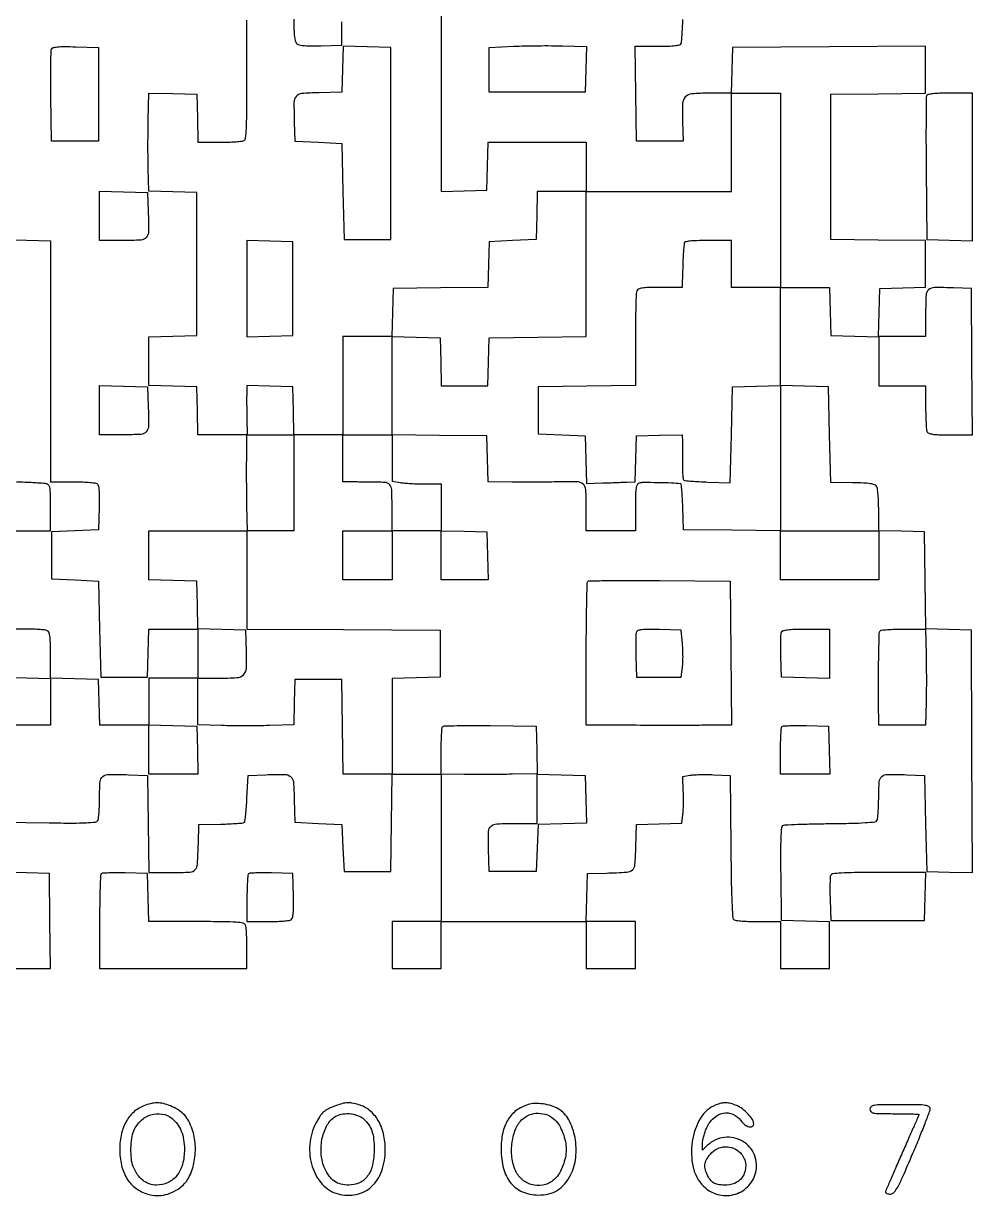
# Model space of a CAD drawing. Extents: x 179 to 1071, y 112 to 1107.
# Drawn here: x 646 to 1071, y 112 to 637 of the extents above; entities that cross this region are included whole.
import ezdxf

# ---------------------------------------------------------------- set-up
doc = ezdxf.new("R2010")
doc.units = 0

msp = doc.modelspace()

# ---------------------------------------------------------------- linework, layer by layer
for points in [[(833, 648.932337), (833, 605.431185), (833, 561.930034), (843.25, 562.215017), (853.5, 562.5), (853.783832, 573.25), (854.067663, 584), (876.033832, 584), (898, 584), (898, 573), (898, 562), (887.033832, 562), (876.067663, 562), (875.783832, 551.25), (875.5, 540.5), (865, 540), (854.5, 539.5), (854.215235, 529.269787), (853.930471, 519.039573), (832.715235, 518.769787), (811.5, 518.5), (811.216168, 507.75), (810.932337, 497), (799.966168, 497), (789, 497), (789, 475), (789, 453), (778.033832, 453), (767.067663, 453), (766.783832, 463.75), (766.5, 474.5), (756.25, 474.784983), (746, 475.069966), (745.892928, 471.284983, 0.006836), (745.864578, 469.344497, 0.002233), (745.874681, 466.482151, 0.002225), (745.914246, 463.303276, 0.002509), (745.981166, 460.25), (746.176475, 453), (735.122069, 453), (724.067663, 453), (723.783832, 463.75), (723.5, 474.5), (712.75, 474.783832), (702, 475.067663), (702, 486), (702, 496.932337), (712.75, 497.216168), (723.5, 497.5), (723.5, 529.5), (723.5, 561.5), (712.783492, 561.783492), (702.066984, 562.066984), (701.783492, 572.283492, -0.004755), (701.696755, 577.040785, -0.002494), (701.674662, 582.960219, -0.00248), (701.712373, 589.028218, -0.003805), (701.811101, 594.283212), (702.122201, 606.066424), (712.811101, 605.783212), (723.5, 605.5), (723.783832, 594.75), (724.067663, 584), (733.783832, 584.015313, 0.007626), (737.597562, 584.079495, 0.010531), (741.016412, 584.261348, 0.007404), (743.849432, 584.514185, 0.115967), (744.7614, 584.831375, 0.230701), (745.41365, 585.891163, 0.011462), (745.73003, 590.0841, 0.011498), (745.916985, 596.442261, 0.002714), (745.927328, 607.066062, -0.000531), (745.89695, 616.023919, -0.000492), (745.884598, 625.214718, -0.000491), (745.889681, 633.395736, -0.00165), (745.915929, 638.75)], [(636.5, 279.5), (657.428109, 279.22917, 0.002701), (667.928451, 279.150006, 0.012029), (674.091209, 279.285113, 0.012869), (678.095412, 279.572759, 0.230932), (679.162796, 280.22917, 0.11432), (679.481829, 281.137171, 0.008032), (679.73694, 283.838285, 0.011034), (679.920045, 287.102508, 0.008078), (679.984687, 290.730948, -0.017085), (680.235676, 297.733962, -0.213819), (681.457168, 300.016955, -0.165315), (684.135712, 300.93607, -0.009396), (693, 300.795054), (701.5, 300.5), (701.769502, 278.75), (702.039005, 257), (712.50045, 257, 0.011615), (720.475254, 257.185286, 0.199966), (722.786976, 258.276951, 0.170041), (723.829986, 260.757562, 0.007917), (724.24922, 270), (724.5, 278.5), (734.33884, 278.672173, 0.006114), (738.157126, 278.785708, 0.0092), (741.481737, 278.986604, 0.004687), (744.269295, 279.232903, 0.17277), (744.83884, 279.5008, 0.167794), (745.11859, 280.070473, 0.004289), (745.452659, 282.952261, 0.008673), (745.760501, 286.383219, 0.005756), (746, 290.328626), (746.5, 300.5), (754.496645, 300.796504, -0.010944), (762.958841, 300.924926, -0.179106), (765.567079, 299.939704, -0.195806), (766.788181, 297.526579, -0.013482), (767.215131, 289.7397), (767.5, 279.5), (778, 279), (788.5, 278.5), (789, 268), (789.5, 257.5), (800, 257.5), (810.5, 257.5), (810.769502, 279.25), (811.039005, 301), (822.019502, 301), (833, 301), (833, 268), (833, 235), (822, 235), (811, 235), (811, 224.5), (811, 214), (822, 214), (833, 214), (833, 224.5), (833, 235), (843.25, 235.073195, -0.001262), (851.478492, 235.111179, -0.000694), (861.547074, 235.118253, -0.00058), (873.66091, 235.095897, -0.000334), (888.25, 235.042318), (898, 235), (898, 224.5), (898, 214), (909, 214), (920, 214), (920, 224.5), (920, 235), (908.966168, 235), (897.932337, 235), (898.216168, 245.75), (898.5, 256.5), (907, 256.75078, 0.008001), (916.14566, 257.167162, 0.165236), (918.65727, 258.196667, 0.196929), (919.809521, 260.49116, 0.012174), (920.215131, 268.2603), (920.5, 278.5), (930.62757, 278.783631), (940.755139, 279.067263), (941.245984, 282.783631, 0.02043), (941.416849, 284.667274, 0.007166), (941.512695, 287.383123, 0.007101), (941.532878, 290.376392, 0.008251), (941.464663, 293.222743), (941.192497, 299.945487), (944.346249, 300.529234, -0.031064), (946.043619, 300.735482, -0.008198), (948.776711, 300.851473, -0.008289), (951.8973, 300.880936, -0.008427), (955, 300.80649), (962.5, 300.5), (962.764319, 268.550168, 0.001803), (962.951056, 252.830801, 0.007577), (963.240328, 243.392156, 0.00522), (963.604237, 236.927232, 0.238962), (964.264319, 235.81548, 0.116655), (965.161958, 235.504391, 0.00716), (968.001081, 235.256679, 0.010334), (971.425135, 235.078324, 0.007451), (975.25, 235.015313), (985, 235), (985, 224.5), (985, 214), (996, 214), (1007, 214), (1007, 224.466168), (1007, 234.932337), (996.25, 235.216168), (985.5, 235.5), (985.22917, 256.428109, -0.003156), (985.165687, 266.004373, -0.00972), (985.289544, 272.480974, -0.00654), (985.531054, 277.153567, -0.242731), (986.062904, 278.038877, -0.127183), (986.964346, 278.318285, -0.001748), (992.756786, 278.573681, -0.004794), (999.503763, 278.782759, -0.003121), (1007.299496, 278.90086, 0.003194), (1016.834144, 279.046703, 0.011172), (1022.976456, 279.317301, 0.009511), (1027.215707, 279.680176, 0.228942), (1028.200448, 280.290092, 0.11579), (1028.504984, 281.163261, 0.007514), (1028.748001, 283.85618, 0.010623), (1028.922817, 287.106854, 0.007706), (1028.984687, 290.730948, -0.016652), (1029.229112, 297.719891, -0.209313), (1030.423337, 300.008602, -0.169913), (1033.041505, 300.936485, -0.010261), (1041.503355, 300.796504), (1049.5, 300.5), (1050, 279), (1050.5, 257.5), (1060.758629, 257.214922), (1071.017259, 256.929843), (1070.758629, 311.214922), (1070.5, 365.5), (1060.269405, 365.784769), (1050.038811, 366.069538), (1049.769405, 387.784769), (1049.5, 409.5), (1039.25, 409.784983), (1029, 410.069966), (1028.984687, 419.284983, 0.009171), (1028.911964, 422.920009, 0.012198), (1028.704745, 426.218488, 0.009545), (1028.414314, 428.942349, 0.110134), (1028.053195, 429.948169, 0.17626), (1027.132222, 430.659673, 0.041062), (1025.197464, 431.106097, 0.026201), (1022.162645, 431.387018, 0.007025), (1017.318508, 431.512332), (1007.5, 431.628325), (1007, 453.064163), (1006.5, 474.5), (995.75, 474.783832), (985, 475.067663), (985, 497.033832), (985, 519), (995.966168, 519), (1006.932337, 519), (1007.216168, 508.25), (1007.5, 497.5), (1018.25, 497.216168), (1029, 496.932337), (1029, 485.966168), (1029, 475), (1039.5, 475), (1050, 475), (1050, 465.581787, 0.005951), (1050.044305, 461.859224, 0.007831), (1050.178303, 458.465525, 0.005915), (1050.367894, 455.638111, 0.07203), (1050.606989, 454.581787, 0.201272), (1051.382022, 453.772279, 0.065239), (1053.008523, 453.305235, 0.031606), (1055.841873, 453.060568, 0.005737), (1061.120653, 453), (1071.027329, 453), (1070.763664, 485.75), (1070.5, 518.5), (1062.503355, 518.796504, 0.010844), (1053.943979, 518.928103, 0.184361), (1051.363937, 517.9246, 0.198492), (1050.205954, 515.486025, 0.012862), (1050, 507.480948), (1050, 497), (1039.466168, 497), (1028.932337, 497), (1029.216168, 507.75), (1029.5, 518.5), (1039.75, 518.784983), (1050, 519.069966), (1050, 529.515095), (1050, 539.960225), (1028.75, 540.230112), (1007.5, 540.5), (1007.5, 573), (1007.5, 605.5), (1028.75, 605.769888), (1050, 606.039775), (1050, 616.53051), (1050, 627.021245), (1006.75, 626.760623), (963.5, 626.5), (963.215017, 616.25), (962.930034, 606), (953.000201, 606, 0.018874), (945.229256, 605.706563, 0.18954), (942.360511, 604.320374, 0.180282), (941.127684, 601.315279, 0.016782), (941.135732, 593.162827), (941.435138, 584.5), (930.967569, 584.5), (920.5, 584.5), (920.230112, 605.75), (919.960225, 627), (930.011497, 627, 0.006899), (934.721458, 627.064993, 0.022777), (937.816929, 627.291809, 0.02957), (939.839614, 627.655305, 0.255841), (940.493704, 628.25, 0.061509), (940.678569, 629.121071, 0.003343), (940.902041, 631.923437, 0.005165), (941.11166, 635.26987, 0.003745), (941.278646, 639)], [(767, 639.122445, 0.007345), (767.070162, 634.346734, 0.024181), (767.314808, 631.205854, 0.035127), (767.728754, 629.124417, 0.154085), (768.399285, 628.083586, 0.132968), (769.486141, 627.587315, 0.020746), (771.849829, 627.296386, 0.018924), (775.042317, 627.15859, 0.009044), (779.149285, 627.211141), (788.5, 627.5), (788.5, 638)], [(636.5, 540.5), (647.25, 540.216168), (658, 539.932337), (658.050699, 529.716168, -0.001057), (658.068554, 523.449345, -0.000128), (658.075185, 509.649437, -0.000152), (658.073907, 493.250024, -0.000125), (658.062863, 475.75), (658.024329, 432), (667.762165, 431.984687, -0.007765), (671.586112, 431.919286, -0.010686), (675.017929, 431.733781, -0.007598), (677.860381, 431.475639, -0.115411), (678.788231, 431.152042, -0.19692), (679.395734, 430.294865, -0.033714), (679.721018, 428.282937, -0.023663), (679.861823, 425.195195, -0.006827), (679.788231, 420.417355), (679.5, 410.5), (669, 410), (658.5, 409.5), (658.5, 399), (658.5, 388.5), (669, 388), (679.5, 387.5), (680, 366), (680.5, 344.5), (691, 344.5), (701.5, 344.5), (701.783832, 355.25), (702.067663, 366), (713.033832, 366), (724, 366), (724, 355), (724, 344), (713, 344), (702, 344), (702, 333.5), (702, 323), (691.034983, 323), (680.069966, 323), (679.784983, 333.25), (679.5, 343.5), (668.75, 343.783832), (658, 344.067663), (658, 354.426843, 0.005377), (657.940349, 359.973908, 0.030446), (657.697178, 362.919034, 0.063217), (657.232073, 364.602718, 0.20495), (656.418213, 365.393011, 0.070903), (655.374278, 365.631765, 0.006355), (652.686947, 365.821697, 0.008172), (649.460948, 365.955668, 0.00629), (645.937265, 366, 0.018396), (639.202118, 365.752111, 0.216958)], [(637, 410), (647.5, 410), (658, 410), (658, 420.5, 0.003352), (657.954921, 427.224924, 0.048655), (657.69244, 429.587618, 0.175767), (657.016838, 430.675217, 0.149258), (655.75, 431.167506, 0.001986), (652.205797, 431.417209, 0.003814), (649.36184, 431.584448, 0.003716), (646.467483, 431.710946, 0.001781), (642.75, 431.832494)]]:
    msp.add_lwpolyline(points, format="xyb")
for points in [[(679.5, 605.5), (679.5, 584.5), (669, 584.5), (658.5, 584.5), (658.22812, 604.47179, -0.002438), (658.160413, 612.220735, -0.003692), (658.184153, 618.962675, -0.00144), (658.263858, 624.744268, -0.087659), (658.460235, 625.75697, -0.2432), (659.174299, 626.392474, -0.038757), (661.077569, 626.724359, -0.02472), (664.152479, 626.865091, -0.006018), (669.232115, 626.785181), (679.5, 626.5)], [(788.785353, 616.783473), (788.5, 606.5), (778.2603, 606.215131, 0.013827), (770.45705, 605.781878, 0.200378), (768.051258, 604.533568, 0.174565), (767.074823, 601.86687, 0.010012), (767.204946, 593), (767.5, 584.5), (778, 584), (788.5, 583.5), (789, 562), (789.5, 540.5), (800, 540.5), (810.5, 540.5), (810.5, 583.5), (810.5, 626.5), (799.785353, 626.783473), (789.070705, 627.066946)], [(897.784287, 616.686991), (897.5, 606.5), (876, 606.5), (854.5, 606.5), (854.5, 616.5), (854.5, 626.5), (865.5, 627, -0.005769), (870.492744, 627.169246, -0.003441), (876.436634, 627.261179, -0.003444), (882.360067, 627.271224, -0.005956), (887.284287, 627.186991), (898.068575, 626.873982)], [(985, 562.5), (985, 519), (974, 519), (963, 519), (963, 529.5), (963, 540), (952.5, 540, 0.006109), (947.478816, 539.938651, 0.023127), (944.346248, 539.716867, 0.032638), (942.387958, 539.356104, 0.312239), (941.858431, 538.75, 0.006668), (941.59751, 536.134712, 0.007792), (941.4217, 533.645783, 0.005874), (941.291955, 530.643419, 0.001963), (941.171044, 526.25), (941, 519), (931.106989, 519, 0.005748), (925.836306, 518.939403, 0.031643), (923.006334, 518.694689, 0.0653), (921.381554, 518.227587, 0.201158), (920.606989, 517.418213, 0.083046), (920.363374, 516.220701, 0.001844), (920.178303, 510.308954, 0.004129), (920.043995, 503.369134, 0.002773), (920, 495.437715), (920, 475.039005), (898.25, 474.769502), (876.5, 474.5), (876.5, 464), (876.5, 453.5), (887, 453), (897.5, 452.5), (897.782846, 441.847171), (898.065692, 431.194342), (905.282846, 431.439187, 0.000386), (908.318421, 431.544515, 0.000344), (911.471247, 431.658517, 0.000345), (914.30475, 431.764884, 0.001072), (916.215017, 431.842017), (919.930034, 432), (920.215017, 442.25), (920.5, 452.5), (930.75, 452.784983), (941, 453.069966), (941.107595, 449.784983, -0.007198), (941.138874, 448.080296, -0.002214), (941.137649, 445.508343, -0.002215), (941.110785, 442.630226, -0.002427), (941.058817, 439.839163, 0.011352), (941.056825, 437.252152, 0.016954), (941.18302, 434.994435, 0.012019), (941.391764, 433.167691, 0.227143), (941.701222, 432.699985, 0.112934), (942.323023, 432.497611, 0.003046), (945.202859, 432.256164, 0.006189), (948.610222, 432.03377, 0.004183), (952.5, 431.860821), (962.5, 431.5), (963, 453), (963.5, 474.5), (974.25, 474.783832), (985, 475.067663), (985, 442.533832), (985, 410), (1007, 410), (1029, 410), (1029, 399), (1029, 388), (1007, 388), (985, 388), (985, 398.980498), (985, 409.960995), (963.25, 410.230498), (941.5, 410.5), (941.215017, 420.75, 0.006511), (941.054281, 424.685707, 0.010663), (940.803711, 428.013055, 0.004524), (940.509858, 430.787086, 0.348815), (940.215017, 431.081678, 0.019373), (936.245988, 431.379907, 0.005268), (929.955151, 431.541748, 0.002828), (923.507003, 431.60319, 0.070242), (921.75, 431.362072, 0.198032), (920.823949, 430.631958, 0.088577), (920.303842, 429.140138, 0.035027), (920.05536, 426.347507, 0.00468), (920, 420.432612), (920, 410), (909, 410), (898, 410), (898, 420.432612, 0.01384), (897.777649, 428.464143, 0.203473), (896.55743, 430.946811, 0.176641), (893.843993, 431.976952, 0.009967), (884.708591, 431.915096, -0.003726), (880.414341, 431.832412, -0.00194), (875.057487, 431.789979, -0.001928), (869.557818, 431.78896, -0.002942), (864.784983, 431.834565), (854.069966, 432), (853.784983, 442.25), (853.5, 452.5), (832.25, 452.769888), (811, 453.039775), (811, 442.65073), (811, 432.261685), (814.75, 431.641848, 0.020037), (816.677776, 431.402079, 0.006596), (819.528125, 431.200855, 0.006558), (822.699278, 431.060694, 0.007384), (825.75, 431.011006), (833, 431), (833, 420.534983), (833, 410.069966), (843.25, 409.784983), (853.5, 409.5), (853.783832, 398.75), (854.067663, 388), (843.533832, 388), (833, 388), (833, 399), (833, 410), (822, 410), (811, 410), (811, 399), (811, 388), (800, 388), (789, 388), (789, 399), (789, 410), (800, 410), (811, 410), (811, 420.480948, 0.009387), (810.852029, 428.361994, 0.17263), (809.939538, 430.650314, 0.201654), (807.834859, 431.67088, 0.013513), (801, 431.852067, -0.001204), (798.656079, 431.856489, -0.000998), (796.160938, 431.872189, -0.001008), (793.874136, 431.895754, -0.002719), (792.25, 431.924599), (789, 432), (789, 442.5), (789, 453), (800, 453), (811, 453), (811, 475.033832), (811, 497.067663), (821.75, 496.783832), (832.5, 496.5), (832.783832, 485.75), (833.067663, 475), (843.5, 475), (853.932337, 475), (854.216168, 485.75), (854.5, 496.5), (876.25, 496.769502), (898, 497.039005), (898, 529.519502), (898, 562), (930.5, 562), (963, 562), (963, 584), (963, 606), (974, 606), (985, 606)], [(1050.454031, 604.740803, 0.089592), (1050.262009, 603.729818, 0.000579), (1050.190493, 594.601072, 0.002304), (1050.168885, 584.152527, 0.001466), (1050.235416, 571.990803), (1050.5, 540.5), (1060.75, 540.215017), (1071, 539.930034), (1071, 572.965017), (1071, 606), (1060.968615, 606, 0.006943), (1056.259955, 605.934612, 0.022858), (1053.16219, 605.706576, 0.029866), (1051.13516, 605.340013, 0.246246)], [(701.795054, 553, -0.009927), (701.928151, 544.034911, -0.179688), (700.933469, 541.397028, -0.203196), (698.50249, 540.211645, -0.01319), (690.480948, 540), (680, 540), (680, 551.033832), (680, 562.067663), (690.75, 561.783832), (701.5, 561.5)], [(701.795054, 466, -0.009927), (701.928151, 457.034911, -0.179688), (700.933469, 454.397028, -0.203196), (698.50249, 453.211645, -0.01319), (690.480948, 453), (680, 453), (680, 464.033832), (680, 475.067663), (690.75, 474.783832), (701.5, 474.5)], [(767, 431.5), (767, 410), (756.5, 410), (746, 410), (746, 388.010623), (746, 366.021245), (789.25, 365.760623), (832.5, 365.5), (832.5, 355), (832.5, 344.5), (821.75, 344.216168), (811, 343.932337), (811, 322.466168), (811, 301), (800.019888, 301), (789.039775, 301), (788.769888, 322.25), (788.5, 343.5), (778, 343.5), (767.5, 343.5), (767.215699, 333.311759), (766.931397, 323.123517), (756.065592, 322.811759, -0.004506), (751.137458, 322.714798, -0.002695), (745.277898, 322.683916, -0.002698), (739.443601, 322.716099, -0.004684), (734.599893, 322.814338), (724, 323.128677), (724, 333.564338), (724, 344), (733.30887, 344, 0.015815), (741.514429, 344.2596, 0.17762), (744.450807, 345.552728, 0.19207), (745.734461, 348.389929, 0.019001), (745.790619, 356.016285), (745.5, 365.5), (734.783492, 365.783492), (724.066984, 366.066984), (723.783492, 376.783492), (723.5, 387.5), (712.75, 387.783832), (702, 388.067663), (702, 399.033832), (702, 410), (724.092524, 410), (746.185049, 410), (745.983457, 421.25, -0.002089), (745.914047, 426.30196, -0.001314), (745.873121, 432.20625, -0.001319), (745.863444, 438.015634, -0.002417), (745.890933, 442.75), (746, 453), (756.5, 453), (767, 453)], [(962.763853, 355.25), (963.027706, 323), (952.763853, 322.926805, -0.00126), (944.527276, 322.888824, -0.000694), (934.455126, 322.881746, -0.00058), (922.339842, 322.904102, -0.000334), (907.75, 322.957682), (898, 323), (898, 354.833333, -0.002001), (898.049029, 367.086392, -0.003231), (898.199888, 377.515513, -0.000593), (898.402981, 386.698691, -0.192864), (898.680468, 387.347135, -0.194926), (899.328722, 387.621499, -0.000608), (908.434599, 387.750224, -0.003285), (918.778546, 387.815907, -0.002034), (930.930468, 387.763802), (962.5, 387.5)], [(920.44275, 364.711405, 0.081149), (920.248444, 363.774362, 0.00524), (920.158923, 360.981301, 0.007536), (920.137209, 357.634347, 0.00554), (920.210159, 353.924983), (920.5, 344.5), (930.5, 344.5), (940.5, 344.5), (941.08534, 348.886315, 0.022863), (941.269448, 350.99849, 0.010307), (941.326793, 353.780045, 0.01018), (941.266834, 356.724741, 0.013684), (941.08534, 359.386315), (940.5, 365.5), (930.732592, 365.786422, 0.006215), (925.820487, 365.869374, 0.027145), (922.9185, 365.724677, 0.046335), (921.158442, 365.373938, 0.232847)], [(1007, 354.966168), (1007, 343.932337), (996.25, 344.216168), (985.5, 344.5), (985.210159, 353.924983, -0.005394), (985.136178, 357.631743, -0.007376), (985.154817, 360.970602, -0.005045), (985.239658, 363.758353, -0.081654), (985.428774, 364.674983, -0.241018), (986.150647, 365.322788, -0.034741), (988.157558, 365.706476, -0.023677), (991.342601, 365.936534, -0.00619), (996.468615, 366), (1007, 366)], [(1050.187616, 354.75, -0.004056), (1050.286888, 349.698016, -0.002552), (1050.324862, 343.79375, -0.002561), (1050.302819, 337.984411, -0.004692), (1050.216168, 333.25), (1049.932337, 323), (1039.466168, 323), (1029, 323), (1028.911553, 333.25, -0.003309), (1028.888588, 344.666119, -0.004562), (1029.029351, 354.917557, -0.001462), (1029.262568, 363.962499, -0.131976), (1029.642595, 365.230723, -0.234171), (1030.136586, 365.538486, -0.005739), (1032.880212, 365.774025, -0.011261), (1036.1761, 365.944374, -0.00728), (1039.996633, 366), (1049.875232, 366)], [(875.783492, 311.783492), (876.066984, 301.066984), (886.783492, 300.783492), (897.5, 300.5), (897.783485, 289.784171), (898.06697, 279.068343), (887.283485, 278.784171), (876.5, 278.5), (876, 268), (875.5, 257.5), (865, 257.5), (854.5, 257.5), (854.216402, 267.624582, -0.014067), (854.217397, 275.370283, -0.209372), (855.347974, 277.765303, -0.171639), (857.979865, 278.807395, -0.008871), (867.25, 278.986345), (876, 279), (876, 290.092524), (876, 301.185049), (864.75, 300.983457, -0.002089), (859.69804, 300.914047, -0.001314), (853.79375, 300.873121, -0.001319), (847.984366, 300.863444, -0.002417), (843.25, 300.890933), (833, 301), (833, 311.333333, -0.006199), (833.049715, 315.342987, -0.009353), (833.201626, 318.832876, -0.004745), (833.411818, 321.759532, -0.177895), (833.686388, 322.353055, -0.192368), (834.323998, 322.626628, -0.001402), (840.21171, 322.758585, -0.005018), (847.00418, 322.823589, -0.003162), (854.936388, 322.769721), (875.5, 322.5)], [(1006.783832, 311.75), (1007.067663, 301), (996.033832, 301), (985, 301), (985, 311.333333, -0.006317), (985.050668, 315.343898, -0.009512), (985.205463, 318.836713, -0.004898), (985.419778, 321.762931, -0.177451), (985.699448, 322.366114, -0.183378), (986.300668, 322.636532, -0.005301), (989.145783, 322.777033, -0.010046), (992.547259, 322.840477, -0.006672), (996.449448, 322.782781), (1006.5, 322.5)], [(680.699448, 256.366114, 0.189039), (680.41589, 255.716778, 0.001397), (680.205463, 249.752338, 0.004978), (680.050471, 242.869838, 0.00314), (680, 234.833333), (680, 214), (713, 214), (746, 214), (746, 222.918213, 0.006277), (745.955669, 226.449196, 0.008159), (745.821697, 229.68135, 0.006338), (745.631778, 232.373807, 0.070946), (745.393011, 233.418213, 0.258602), (744.33804, 234.303692, 0.030077), (741.170055, 234.724381, 0.015924), (735.527804, 234.950419, 0.002049), (723.426843, 235), (702.067663, 235), (701.783832, 245.75), (701.5, 256.5), (691.449448, 256.782781, 0.006672), (687.547259, 256.840477, 0.010046), (684.145783, 256.777033, 0.005301), (681.300668, 256.636532, 0.183378)], [(746.700461, 256.367127, 0.177417), (746.420396, 255.763196, 0.00491), (746.20576, 252.83701, 0.009524), (746.050742, 249.343969, 0.006326), (746, 245.333333), (746, 235), (755.25, 235.015313, 0.008167), (758.886984, 235.080746, 0.011132), (762.16123, 235.266219, 0.008157), (764.869999, 235.524772, 0.113964), (765.788231, 235.847958, 0.19692), (766.395734, 236.705135, 0.033714), (766.721018, 238.717063, 0.023663), (766.861823, 241.804805, 0.006827), (766.788231, 246.582645), (766.5, 256.5), (756.950461, 256.783794, 0.007041), (753.240283, 256.841782, 0.010544), (750.000338, 256.778463, 0.005798), (747.297812, 256.637197, 0.182377)], [(1007.428774, 255.674983, 0.081654), (1007.239658, 254.758353, 0.005045), (1007.154817, 251.970602, 0.007376), (1007.136178, 248.631743, 0.005394), (1007.210159, 244.924983), (1007.5, 235.5), (1028.5, 235.5), (1049.5, 235.5), (1049.783832, 246.25), (1050.067663, 257), (1029.002447, 257, 0.002556), (1018.203018, 256.9448, 0.01278), (1012.1534, 256.728241, 0.01461), (1008.335235, 256.381522, 0.278)], [(700.5, 152.793772, 0.090748), (695.696776, 150.061591, 0.085786), (692.061416, 145.758347, 0.076825), (689.800985, 140.048677, 0.055085), (689.021962, 133.217881, 0.055984), (689.821675, 125.866356, 0.084377), (692.257731, 119.915711, 0.094879), (696.258761, 115.587282, 0.090874), (701.634394, 112.962372, 0.060886), (705.627463, 112.353281, 0.065211), (709.55423, 112.749217, 0.063622), (713.327, 114.159836, 0.05371), (716.865611, 116.540373, 0.110456), (720.344795, 121.104968, 0.063261), (722.433429, 127.741655, 0.059772), (722.872827, 135.162519, 0.069845), (721.47367, 142.074627, 0.033192), (719.91974, 145.693931, 0.064399), (718.144392, 148.286028, 0.066111), (715.80136, 150.29839, 0.036795), (712.5, 152.119269, 0.035503), (709.320341, 153.314303, 0.05816), (706.489017, 153.80714, 0.059377), (703.662127, 153.630328, 0.038794)], [(785.740524, 152.570688, 0.028609), (782.528672, 151.2129, 0.066501), (780.360803, 149.761496, 0.066134), (778.642897, 147.786715, 0.028039), (776.871697, 144.748505, 0.097204), (774.1509, 135.212943, 0.097162), (775.23538, 125.354822, 0.107192), (779.770059, 117.376724, 0.145346), (786.78926, 113.056746, 0.116714), (794.969309, 112.805894, 0.137845), (801.830208, 116.340187, 0.122881), (806.377412, 123.332215, 0.082331), (807.978038, 132.782119, 0.057337), (807.180141, 139.937374, 0.076938), (804.768307, 145.990315, 0.087556), (800.952516, 150.453, 0.104818), (796.056846, 153.000752, 0.019681), (793.038008, 153.712728, 0.058547), (790.922069, 153.872352, 0.057192), (788.799657, 153.538712, 0.018145)], [(871.913572, 153.088032, 0.083656), (866.623478, 150.356791, 0.096673), (862.826191, 146.152091, 0.085106), (860.571356, 140.372555, 0.050587), (859.823529, 133, 0.063536), (860.92358, 124.37806, 0.108163), (864.195567, 117.925394, 0.123433), (869.500616, 113.972316, 0.099014), (876.505462, 112.571429, 0.056533), (881.214517, 113.105567, 0.081381), (885.089592, 114.690713, 0.080995), (888.269033, 117.436469, 0.055444), (890.912266, 121.418154, 0.092132), (893.286825, 129.331321, 0.072457), (892.956148, 138.293724, 0.076983), (890.188282, 146.239408, 0.139223), (885.451286, 151.168444, 0.058464), (882.385158, 152.507645, 0.038556), (878.624865, 153.340354, 0.03904), (874.887441, 153.575431, 0.073745)], [(956.020563, 152.883964, 0.167307), (949.160472, 146.973477, 0.094634), (945.466998, 136.511248, 0.091661), (945.833643, 125.109831, 0.143585), (950.506116, 116.56055, 0.127263), (956.775146, 112.868588, 0.131117), (963.973164, 112.736687, 0.13317), (970.198582, 116.196122, 0.13313), (973.824591, 122.326892, 0.165104), (973.350427, 130.513608, 0.16599), (967.990239, 136.698442, 0.163241), (959.889885, 138.375044, 0.16001), (952.339872, 134.849568), (950, 132.651372), (950.021962, 135.575686, -0.046226), (950.16427, 136.995514, -0.018509), (950.60865, 138.89945, -0.018129), (951.24232, 140.929476, -0.021815), (951.988357, 142.784144, -0.100046), (955.071793, 147.053437, -0.137445), (959.266463, 149.198432, -0.152872), (963.633468, 148.743159, -0.132488), (967.253569, 145.8709, 0.067448), (969.003185, 144.071355, 0.102482), (970.950653, 143.105218, 0.194305), (972.368778, 143.287094, 0.271225), (973, 144.365141, 0.144688), (972.421442, 146.322619, 0.042933), (970.486054, 148.813379, 0.042748), (967.948681, 151.125415, 0.064525), (965.364218, 152.62118, 0.030341), (962.730987, 153.538205, 0.061662), (960.567434, 153.868038, 0.064911), (958.461496, 153.653497, 0.037134)], [(1025, 151, 0.200111), (1025.456922, 149.904045, 0.151374), (1026.625, 149.295455, 0.041619), (1029.199618, 149.045807, 0.003368), (1036, 149, -0.00346), (1040.217906, 148.970809, -0.005766), (1043.76875, 148.880691, -0.001334), (1046.841658, 148.759019, -0.401894), (1047, 148.593842, -0.103013), (1046.93521, 148.282706, -0.000184), (1044.796875, 143.375867, -0.001365), (1042.375336, 137.865826, -0.000843), (1039.5, 131.40087, 0.001674), (1036.625166, 124.908025, 0.00263), (1034.203125, 119.308118, 0.000677), (1032.121707, 114.407043, 0.100398), (1032, 113.807028, 0.245734), (1032.162001, 113.497306, 0.0668), (1032.669841, 113.237064, 0.051471), (1033.406856, 113.058809, 0.033626), (1034.28031, 113, 0.218352), (1035.831077, 113.71113, 0.052231), (1037.488002, 116.099483, 0.022468), (1039.79669, 120.791954, 0.002786), (1044.301432, 131.25, 0.003303), (1047.266097, 138.370089, 0.004894), (1049.762176, 144.653125, 0.002299), (1051.805562, 150.020427, 0.093077), (1052.021122, 151.25, 0.273997), (1051.44263, 152.200064, 0.090315), (1049.821824, 152.717201, 0.029225), (1046.475566, 152.95276, 0.002961), (1038.5, 153, 0.00255), (1030.03185, 152.956805, 0.034233), (1026.9375, 152.712963, 0.130799), (1025.538325, 152.109491, 0.22979)], [(712.486321, 146.8321, -0.070161), (714.868384, 144.346776, -0.061272), (716.601633, 141.186884, -0.055105), (717.650321, 137.386057, -0.039799), (718, 133, -0.063709), (717.154445, 126.390837, -0.102022), (714.649315, 121.306873, -0.118914), (710.667976, 118.133755, -0.109482), (705.552233, 117, -0.085119), (702.262705, 117.564092, -0.082854), (699.314737, 119.193722, -0.076426), (696.872394, 121.826348, -0.058597), (695.063618, 125.3151, -0.064284), (694.242063, 128.779293, -0.031035), (694.048415, 133.34233, -0.031036), (694.42181, 137.903063, -0.063093), (695.37882, 141.364218, -0.103277), (698.441958, 145.826228, -0.113993), (702.937505, 148.498816, -0.120441), (707.950575, 148.848439, -0.124746)], [(798.364163, 146.538309, -0.053961), (800.596946, 143.969708, -0.069573), (802.00804, 141.183716, -0.05758), (802.764238, 137.718807, -0.024966), (803, 133, -0.052182), (802.278788, 126.108216, -0.10324), (800.075047, 121.096746, -0.129179), (796.450568, 118.081975, -0.109658), (791.576484, 117, -0.061196), (788.034143, 117.435181, -0.090522), (785.189743, 118.722613, -0.085592), (782.875591, 120.995264, -0.049392), (780.913748, 124.3825, -0.084004), (779.296268, 130.495796, -0.068055), (779.600904, 137.282459, -0.071806), (781.641815, 143.357115, -0.123699), (785.114292, 147.3675, -0.098439), (788.166784, 148.711541, -0.070371), (791.897287, 149.003148, -0.070634), (795.547344, 148.249807, -0.101052)], [(883.982649, 146.171197, -0.064408), (885.943053, 143.628272, -0.041248), (887.552724, 140.258838, -0.040305), (888.628378, 136.555223, -0.050566), (888.988846, 133, -0.050566), (888.628378, 129.444777, -0.040305), (887.552724, 125.741162, -0.041248), (885.943053, 122.371728, -0.064408), (883.982649, 119.828803, -0.125153), (879.728811, 117.299776, -0.114903), (874.638427, 117.001281, -0.113782), (869.901144, 118.986437, -0.120882), (866.635358, 122.810704, -0.081736), (864.815528, 128.630086, -0.060778), (864.690324, 135.372563, -0.06276), (866.156088, 141.683964, -0.108383), (869.049565, 146.203411, -0.102396), (872.431675, 148.42564, -0.095134), (876.509609, 149.199511, -0.094944), (880.591051, 148.408313, -0.101496)], [(967.025686, 131.472659, -0.142515), (969.285507, 127.035606, -0.148042), (968.765776, 122.151214, -0.149334), (965.632894, 118.404689, -0.145485), (960.907473, 117, -0.027119), (957.556385, 117.181892, -0.085411), (955.399687, 117.799398, -0.105912), (953.8358, 119.013903, -0.055608), (952.463015, 121.071521, -0.04769), (951.337998, 123.872397, -0.100441), (951.136615, 126.196803, -0.099927), (951.857229, 128.423556, -0.046868), (953.588894, 130.923275, -0.104621), (956.574589, 133.253949, -0.103735), (960.257559, 134.184934, -0.105086), (963.965528, 133.554008, -0.110108)]]:
    msp.add_lwpolyline(points, format="xyb", close=True)
for points in [[(746, 518.5), (746, 496.930034), (756.25, 497.215017), (766.5, 497.5), (766.5, 518.5), (766.5, 539.5), (756.25, 539.784983), (746, 540.069966)], [(723.783832, 311.75), (724.067663, 301), (713.033832, 301), (702, 301), (702, 312.033832), (702, 323.067663), (712.75, 322.783832), (723.5, 322.5)]]:
    msp.add_lwpolyline(points, close=True)
for points in [[(636.5, 344.5), (647.25, 344.216168), (658, 343.932337), (658, 333.466168), (658, 323), (647.5, 323), (637, 323)], [(636, 214), (647.019888, 214), (658.039775, 214), (657.769888, 235.25), (657.5, 256.5), (647.25, 256.784983), (637, 257.069966)]]:
    msp.add_lwpolyline(points)

doc.saveas('drawing.dxf')
